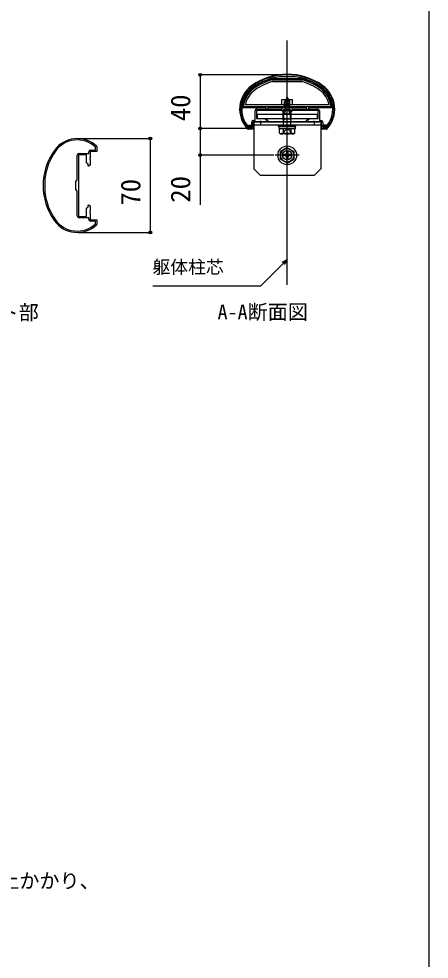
# Model space of a CAD drawing. Units: millimetres, scale not verified. Extents: x -874 to 876, y -1307 to 1301.
# Drawn here: x 570 to 876, y -35 to 667 of the extents above; entities that cross this region are included whole.
import ezdxf
from ezdxf.enums import TextEntityAlignment as Align

# ---------------------------------------------------------------- set-up
doc = ezdxf.new("R2010")
doc.units = ezdxf.units.MM
doc.header["$LTSCALE"] = 8
for name, color, linetype in [('0-2_USER1', 3, 'Continuous'), ('0-3_YKK_11', 7, 'Continuous'), ('0-5_YKK_13', 4, 'Continuous'), ('0-6_YKK_D', 6, 'Continuous'), ('0-7_YKK_ZWAK', 7, 'Continuous'), ('0-8_YSS_K', 3, 'Continuous')]:
    doc.layers.add(name, color=color, linetype=linetype)
doc.styles.add('ＭＳ ゴシック', font='')
doc.styles.get('ＭＳ ゴシック').set_extended_font_data('MS Gothic')

msp = doc.modelspace()

# ---------------------------------------------------------------- linework, layer by layer
at = {"layer": '0-3_YKK_11'}
for points in [[(776.34, 623.343), (776.299, 623.346), (764.501, 623.346), (764.46, 623.343)], [(793.4, 598.246), (771.071, 598.246), (770.879, 598.388), (769.921, 598.388), (769.729, 598.246), (747.4, 598.246), (747.4, 592.246), (753.4, 592.246), (754.5, 591.146), (755.727, 591.146), (755.923, 590.805), (755.311, 589.746), (751.071, 589.746), (750.879, 589.888), (749.921, 589.888), (749.729, 589.746), (744.9, 589.746), (744.9, 584.746), (741.332, 584.746), (741.114, 584.84)], [(745.2, 590.746), (746.4, 590.746), (746.4, 597.946)], [(747.7, 599.246), (766.2, 599.246), (767.4, 600.446), (773.4, 600.446), (774.6, 599.246), (793.1, 599.246)], [(799.686, 584.84), (799.468, 584.746), (795.9, 584.746), (795.9, 589.746), (791.071, 589.746), (790.879, 589.888), (789.921, 589.888), (789.729, 589.746), (785.489, 589.746), (784.877, 590.805), (785.073, 591.146), (786.3, 591.146), (787.4, 592.246), (793.4, 592.246), (793.4, 598.246)], [(794.4, 597.946), (794.4, 590.746), (795.6, 590.746)], [(741.548, 585.845), (741.771, 585.746), (743.9, 585.746), (743.9, 589.446)], [(796.9, 589.446), (796.9, 585.746), (799.029, 585.746), (799.252, 585.845)], [(628.077, 571.486), (628.172, 571.268), (628.172, 567.7), (623.172, 567.7), (623.172, 562.871), (623.029, 562.679), (623.029, 561.721), (623.172, 561.529), (623.172, 557.289), (622.112, 556.677), (621.772, 556.873), (621.772, 558.1), (620.672, 559.2), (620.672, 565.2), (614.672, 565.2)], [(623.472, 568.7), (627.172, 568.7), (627.172, 570.829), (627.073, 571.052)], [(613.672, 519.5), (613.672, 538), (612.472, 539.2), (612.472, 545.2), (613.672, 546.4), (613.672, 564.9)], [(614.672, 565.2), (614.672, 542.871), (614.529, 542.679), (614.529, 541.721), (614.672, 541.529), (614.672, 519.2), (620.672, 519.2), (620.672, 525.2), (621.772, 526.3), (621.772, 527.527), (622.112, 527.723), (623.172, 527.111), (623.172, 522.871), (623.029, 522.679), (623.029, 521.721), (623.172, 521.529), (623.172, 516.7), (628.172, 516.7), (628.172, 513.132), (628.077, 512.914)], [(614.972, 566.2), (622.172, 566.2), (622.172, 567.4)], [(589.575, 548.14), (589.572, 548.099), (589.572, 536.301), (589.575, 536.26)], [(622.172, 517), (622.172, 518.2), (614.972, 518.2)], [(627.073, 513.348), (627.172, 513.571), (627.172, 515.7), (623.472, 515.7)]]:
    msp.add_lwpolyline(points, dxfattribs=at)
for centre, radius, start, end in [((770.4, 579.746), 45, 54.31468, 125.68534), ((770.4, 579.746), 44, 97.75817, 125.68534), ((770.4, 579.746), 44, 54.31468, 82.24185), ((756.4, 599.239), 21, 125.68534, 223.28916), ((756.4, 599.239), 20, 125.68534, 222.04584), ((784.4, 599.239), 20, 317.9541, 54.31468), ((784.4, 599.239), 21, 316.71084, 54.31468), ((747.7, 597.946), 1.3, 89.99998, 180.00002), ((793.1, 597.946), 1.3, 0, 89.99998), ((745.2, 589.446), 1.3, 89.99998, 180.00002), ((795.6, 589.446), 1.3, 0, 89.99998), ((613.678, 556.2), 21, 46.71084, 144.31468), ((613.678, 556.2), 20, 47.9541, 144.31468), ((633.172, 542.2), 45, 144.31468, 215.68534), ((623.472, 567.4), 1.3, 90, 179.99998), ((633.172, 542.2), 44, 144.31468, 172.24185), ((614.972, 564.9), 1.3, 90, 179.99998), ((633.172, 542.2), 44, 187.75817, 215.68534), ((614.972, 519.5), 1.3, 179.99998, 270.00002), ((613.678, 528.2), 21, 215.68534, 313.28916), ((613.678, 528.2), 20, 215.68534, 312.04584), ((623.472, 517), 1.3, 179.99998, 270.00002)]:
    msp.add_arc(centre, radius, start, end, dxfattribs=at)
at = {"layer": '0-5_YKK_13'}
for p, q in [((752.173, 620.016), (751.267, 619.593)), ((751.267, 619.593), (751.339, 618.847)), ((752.173, 620.016), (752.699, 619.481)), ((781.725, 621.746), (759.075, 621.746)), ((759.168, 621.046), (781.725, 621.046)), ((759.343, 619.746), (781.524, 619.746)), ((788.627, 620.016), (788.101, 619.481)), ((788.627, 620.016), (789.533, 619.593)), ((789.533, 619.593), (789.461, 618.847)), ((766.4, 602.446), (766.4, 606.446)), ((766.4, 606.446), (774.4, 606.446)), ((768.4, 604.476), (772.15, 605.271)), ((768.4, 604.376), (772.15, 605.171)), ((768.4, 600.446), (768.4, 604.946)), ((768.4, 604.476), (768.976, 604.808)), ((768.4, 604.376), (768.4, 604.476)), ((768.4, 604.376), (768.925, 604.073)), ((772.4, 603.681), (768.4, 602.886)), ((768.4, 602.786), (772.4, 603.581)), ((768.7, 606.446), (768.7, 600.446)), ((771.766, 604.949), (768.925, 604.073)), ((768.925, 603.189), (768.925, 604.073)), ((768.925, 603.189), (771.875, 603.984)), ((769.368, 605.753), (768.976, 604.808)), ((768.976, 604.808), (771.47, 605.663)), ((769, 605.966), (771.45, 606.761)), ((769, 606.066), (769.653, 606.443)), ((769, 605.966), (769.368, 605.753)), ((769.368, 605.753), (771.099, 606.558)), ((770.4, 608.246), (769.653, 606.443)), ((769.653, 606.443), (770.824, 607.222)), ((769.8, 607.556), (770.054, 607.409)), ((770.4, 594.746), (770.4, 608.899)), ((770.4, 608.246), (770.824, 607.222)), ((770.824, 607.222), (771.45, 606.861)), ((771.099, 606.558), (771.45, 606.761)), ((771.099, 606.558), (771.47, 605.663)), ((771.45, 606.761), (771.45, 606.861)), ((771.47, 605.663), (772.15, 605.271)), ((771.766, 604.949), (772.15, 605.171)), ((771.766, 604.949), (771.875, 604.685)), ((771.875, 603.984), (771.875, 604.685)), ((771.875, 603.984), (772.4, 603.681)), ((771.875, 603.278), (772.4, 603.581)), ((772.1, 606.446), (772.1, 600.946)), ((772.15, 605.171), (772.15, 605.271)), ((772.4, 603.581), (772.4, 603.681)), ((774.4, 602.446), (774.4, 606.446)), ((736.937, 600.446), (737.697, 601.146)), ((736.937, 600.446), (754.4, 600.446)), ((737.697, 601.146), (803.103, 601.146)), ((801.604, 602.446), (739.196, 602.446)), ((754.4, 599.246), (754.4, 600.446)), ((755.9, 599.246), (754.4, 599.246)), ((755.9, 600.446), (784.9, 600.446)), ((755.9, 600.446), (755.9, 599.246)), ((773.996, 598.246), (766.804, 598.246)), ((773.4, 598.677), (767.4, 598.677)), ((767.4, 592.024), (767.4, 598.677)), ((767.94, 592.024), (767.94, 598.677)), ((768.7, 600.946), (768.2, 600.446)), ((768.35, 596.28), (769.255, 598.095)), ((768.4, 602.886), (768.925, 603.189)), ((768.4, 602.786), (768.4, 602.886)), ((768.4, 602.786), (768.925, 602.483)), ((768.4, 601.296), (772.4, 602.091)), ((772.4, 601.991), (768.4, 601.196)), ((768.4, 601.196), (768.925, 600.893)), ((768.621, 599.833), (768.925, 600.009)), ((772.035, 599.833), (768.621, 599.833)), ((768.765, 598.746), (768.765, 599.833)), ((771.875, 603.278), (768.925, 602.483)), ((768.925, 601.599), (768.925, 602.483)), ((768.925, 601.599), (771.875, 602.394)), ((771.875, 601.688), (768.925, 600.893)), ((768.925, 600.009), (768.925, 600.893)), ((768.925, 600.009), (771.875, 600.804)), ((769.042, 599.833), (772.4, 600.501)), ((770.4, 598.704), (769.255, 598.095)), ((772.4, 600.401), (769.545, 599.833)), ((770.4, 578.177), (770.4, 601.177)), ((770.4, 598.704), (771.545, 598.095)), ((771.875, 600.098), (770.894, 599.833)), ((772.45, 596.28), (771.545, 598.095)), ((771.875, 602.394), (771.875, 603.278)), ((771.875, 602.394), (772.4, 602.091)), ((771.875, 600.804), (771.875, 601.688)), ((771.875, 600.804), (772.4, 600.501)), ((771.875, 600.098), (772.4, 600.401)), ((771.875, 599.833), (771.875, 600.098)), ((772.035, 598.746), (772.035, 599.833)), ((772.4, 600.401), (772.4, 600.501)), ((772.86, 592.024), (772.86, 598.677)), ((773.4, 592.024), (773.4, 598.677)), ((784.9, 599.246), (784.9, 600.446)), ((784.9, 599.246), (786.4, 599.246)), ((786.4, 600.446), (786.4, 599.246)), ((786.4, 600.446), (803.863, 600.446)), ((803.103, 601.146), (803.863, 600.446)), ((744.9, 584.246), (744.9, 589.746)), ((744.9, 589.746), (795.9, 589.746)), ((745.4, 589.746), (745.4, 554.746)), ((795.4, 589.746), (745.4, 589.746)), ((750.4, 589.746), (750.4, 587.246)), ((767.4, 592.024), (773.4, 592.024)), ((767.725, 590.024), (767.4, 592.024)), ((767.94, 592.024), (767.725, 590.024)), ((767.725, 587.246), (767.725, 590.024)), ((772.86, 592.024), (773.075, 590.024)), ((773.075, 590.024), (773.4, 592.024)), ((773.075, 587.246), (773.075, 590.024)), ((790.4, 589.746), (790.4, 587.246)), ((795.4, 589.746), (795.4, 554.746)), ((795.9, 584.246), (795.9, 589.746)), ((741.4, 586.246), (741.4, 587.246)), ((741.419, 587.246), (743.7, 587.246)), ((741.419, 586.246), (743.7, 586.246)), ((744.9, 584.246), (741.419, 584.246)), ((741.9, 587.246), (741.9, 586.246)), ((743.7, 586.246), (743.7, 587.246)), ((795.4, 587.246), (745.4, 587.246)), ((763.9, 586.246), (763.9, 587.246)), ((763.9, 587.246), (776.9, 587.246)), ((763.9, 586.246), (776.9, 586.246)), ((764.343, 586.246), (776.525, 586.246)), ((764.343, 584.723), (764.343, 586.246)), ((764.626, 584.177), (765.493, 584.677)), ((764.626, 581.177), (764.626, 584.177)), ((765.493, 584.677), (775.307, 584.677)), ((767.3, 580.677), (768.546, 583.177)), ((767.513, 581.192), (767.513, 584.162)), ((768.546, 583.177), (770.4, 584.163)), ((772.254, 583.177), (770.4, 584.163)), ((773.5, 580.677), (772.254, 583.177)), ((773.287, 581.192), (773.287, 584.162)), ((776.174, 584.177), (775.307, 584.677)), ((776.174, 581.177), (776.174, 584.177)), ((776.9, 586.246), (776.9, 587.246)), ((799.381, 584.246), (795.9, 584.246)), ((799.381, 587.246), (797.1, 587.246)), ((798.9, 587.246), (798.9, 586.246)), ((799.4, 586.246), (799.4, 587.246)), ((764.626, 581.177), (765.493, 580.677)), ((775.307, 580.677), (765.493, 580.677)), ((765.968, 580.677), (765.968, 581.277)), ((765.968, 581.277), (774.832, 581.277)), ((774.832, 580.677), (774.832, 581.277)), ((776.174, 581.177), (775.307, 580.677)), ((770.4, 570.496), (765.4, 567.609)), ((770.4, 555.746), (770.4, 573.746)), ((770.4, 570.496), (775.4, 567.609)), ((779.4, 564.746), (761.4, 564.746)), ((765.4, 561.882), (765.4, 567.609)), ((770.4, 558.996), (765.4, 561.882)), ((768.9, 565.246), (767.25, 565.246)), ((767.25, 564.246), (767.25, 565.246)), ((768.9, 564.246), (767.25, 564.246)), ((769.9, 567.896), (769.9, 566.246)), ((769.9, 567.896), (770.9, 567.896)), ((769.9, 563.246), (769.9, 561.596)), ((770.9, 561.596), (769.9, 561.596)), ((770.4, 558.996), (775.4, 561.882)), ((770.9, 567.896), (770.9, 566.246)), ((770.9, 563.246), (770.9, 561.596)), ((773.55, 565.246), (771.9, 565.246)), ((773.55, 564.246), (771.9, 564.246)), ((773.55, 565.246), (773.55, 564.246)), ((775.4, 567.609), (775.4, 561.882)), ((750.4, 549.746), (745.4, 554.746)), ((790.4, 549.746), (795.4, 554.746)), ((790.4, 549.746), (750.4, 549.746))]:
    msp.add_line(p, q, dxfattribs=at)
for points in [[(772.4, 600.446), (772.4, 604.946), (768.4, 604.946)], [(769, 605.966), (769, 606.066), (771.45, 606.861)], [(769.8, 607.556), (769.8, 607.656), (770.267, 607.925)], [(768.4, 601.196), (768.4, 601.296), (768.925, 601.599)], [(768.7, 600.946), (772.1, 600.946), (772.6, 600.446)], [(771.875, 601.688), (772.4, 601.991), (772.4, 602.091)], [(764.343, 584.677), (776.525, 584.677), (776.525, 586.246)], [(799.381, 586.246), (797.1, 586.246), (797.1, 587.246)]]:
    msp.add_lwpolyline(points, dxfattribs=at)
msp.add_lwpolyline([(792.9, 592.246), (792.9, 595.246), (747.9, 595.246), (747.9, 592.246)], close=True, dxfattribs=at)
for radius in [7, 5, 3.5]:
    msp.add_circle((770.4, 564.746), radius, dxfattribs=at)
for centre, radius, start, end in [((770.4, 579.746), 45.5, 54.31467, 125.68533), ((770.4, 579.746), 43.5, 115.98791, 125.68533), ((770.4, 579.746), 42.8, 105.21381, 125.68533), ((770.4, 579.746), 41.5, 105.45169, 125.68533), ((770.4, 579.746), 43.5, 105.09019, 114.01209), ((770.4, 579.746), 41.5, 54.31467, 74.64111), ((770.4, 579.746), 42.8, 54.31467, 74.90981), ((770.4, 579.746), 43.5, 65.98791, 74.90981), ((770.4, 579.746), 43.5, 54.31467, 64.01209), ((756.4, 599.239), 21.5, 125.68533, 223.04826), ((756.4, 599.239), 19.5, 125.68533, 176.453), ((756.4, 599.239), 18.8, 125.68533, 174.17993), ((756.4, 599.239), 17.5, 125.68533, 169.44242), ((784.4, 599.239), 17.5, 10.55758, 54.31467), ((784.4, 599.239), 18.8, 5.82007, 54.31467), ((784.4, 599.239), 19.5, 3.547, 54.31467), ((784.4, 599.239), 21.5, 316.95174, 54.31467), ((766.804, 598.091), 0.154, 90, 207.28096), ((770.4, 599.946), 4.2, 207.28096, 332.71904), ((768.265, 598.746), 0.5, 270, 0), ((772.535, 598.746), 0.5, 180, 270), ((773.996, 598.091), 0.154, 332.71904, 90), ((741.419, 585.246), 1, 223.04826, 270), ((766.055, 582.012), 2.598, 55.86369, 115.45615), ((770.4, 575.055), 9.553, 72.41205, 107.58795), ((774.745, 582.012), 2.598, 64.54385, 124.13631), ((799.381, 585.246), 1, 270, 316.95174), ((766.055, 583.343), 2.598, 244.54385, 304.13631), ((770.4, 590.299), 9.553, 252.41205, 287.58795), ((774.745, 583.343), 2.598, 235.86369, 295.45615), ((768.9, 566.246), 1, 270, 0), ((768.9, 563.246), 1, 0, 90), ((771.9, 566.246), 1, 180, 270), ((771.9, 563.246), 1, 90, 180)]:
    msp.add_arc(centre, radius, start, end, dxfattribs=at)
at = {"layer": '0-6_YKK_D'}
for p, q in [((769.4, 624.746), (704.4, 624.746)), ((705.4, 624.746), (705.4, 584.746)), ((740.332, 584.746), (704.4, 584.746)), ((740.332, 584.746), (704.4, 584.746)), ((614.678, 577.2), (669.172, 577.2)), ((668.172, 577.2), (668.172, 507.2)), ((760.4, 564.746), (704.4, 564.746)), ((614.678, 507.2), (669.172, 507.2))]:
    msp.add_line(p, q, dxfattribs=at)
for points in [[(705.4, 584.746), (705.4, 564.746), (705.4, 527.855)], [(770.4, 487.121), (767.395, 484.116), (750.479, 467.2), (670.012, 467.2)], [(766.59, 484.921), (770.4, 487.121), (768.2, 483.311)]]:
    msp.add_lwpolyline(points, dxfattribs=at)
for centre in [(705.4, 624.746), (705.4, 584.746), (705.4, 584.746), (668.172, 577.2), (705.4, 564.746), (668.172, 507.2)]:
    msp.add_circle(centre, 1.075, dxfattribs=at)
at = {"layer": '0-7_YKK_ZWAK'}
msp.add_lwpolyline([(-873.6, -1307.3), (876.4, -1307.3), (876.4, 1242.7)], dxfattribs=at)
at = {"layer": '0-8_YSS_K'}
msp.add_line((770.4, 468.022), (770.4, 650.374), dxfattribs=at)

# ---------------------------------------------------------------- texts
at = {"layer": '0-2_USER1', "style": 'ＭＳ ゴシック'}
for s, p in [('手すり笠木ジョイント部', (419.911, 438.689)), ('A-A断面図', (718.391, 439.072)), ('※取付下地の大きさは、コーチねじのねじ部が75㎜以上かかり、', (195.355, 14.632))]:
    msp.add_text(s, height=11, dxfattribs=at).set_placement(p, align=Align.BOTTOM_LEFT)
at = {"layer": '0-6_YKK_D', "style": 'ＭＳ ゴシック'}
for s, p in [('40', (702.4, 590.2)), ('20', (702.4, 529.377)), ('70', (665.172, 527.2))]:
    msp.add_text(s, height=14.66, rotation=90, dxfattribs=at).set_placement(p, align=Align.BOTTOM_LEFT)
msp.add_text('躯体柱芯', height=9.751, dxfattribs=at).set_placement((669.82, 473.612), align=Align.BOTTOM_LEFT)

doc.saveas('drawing.dxf')
